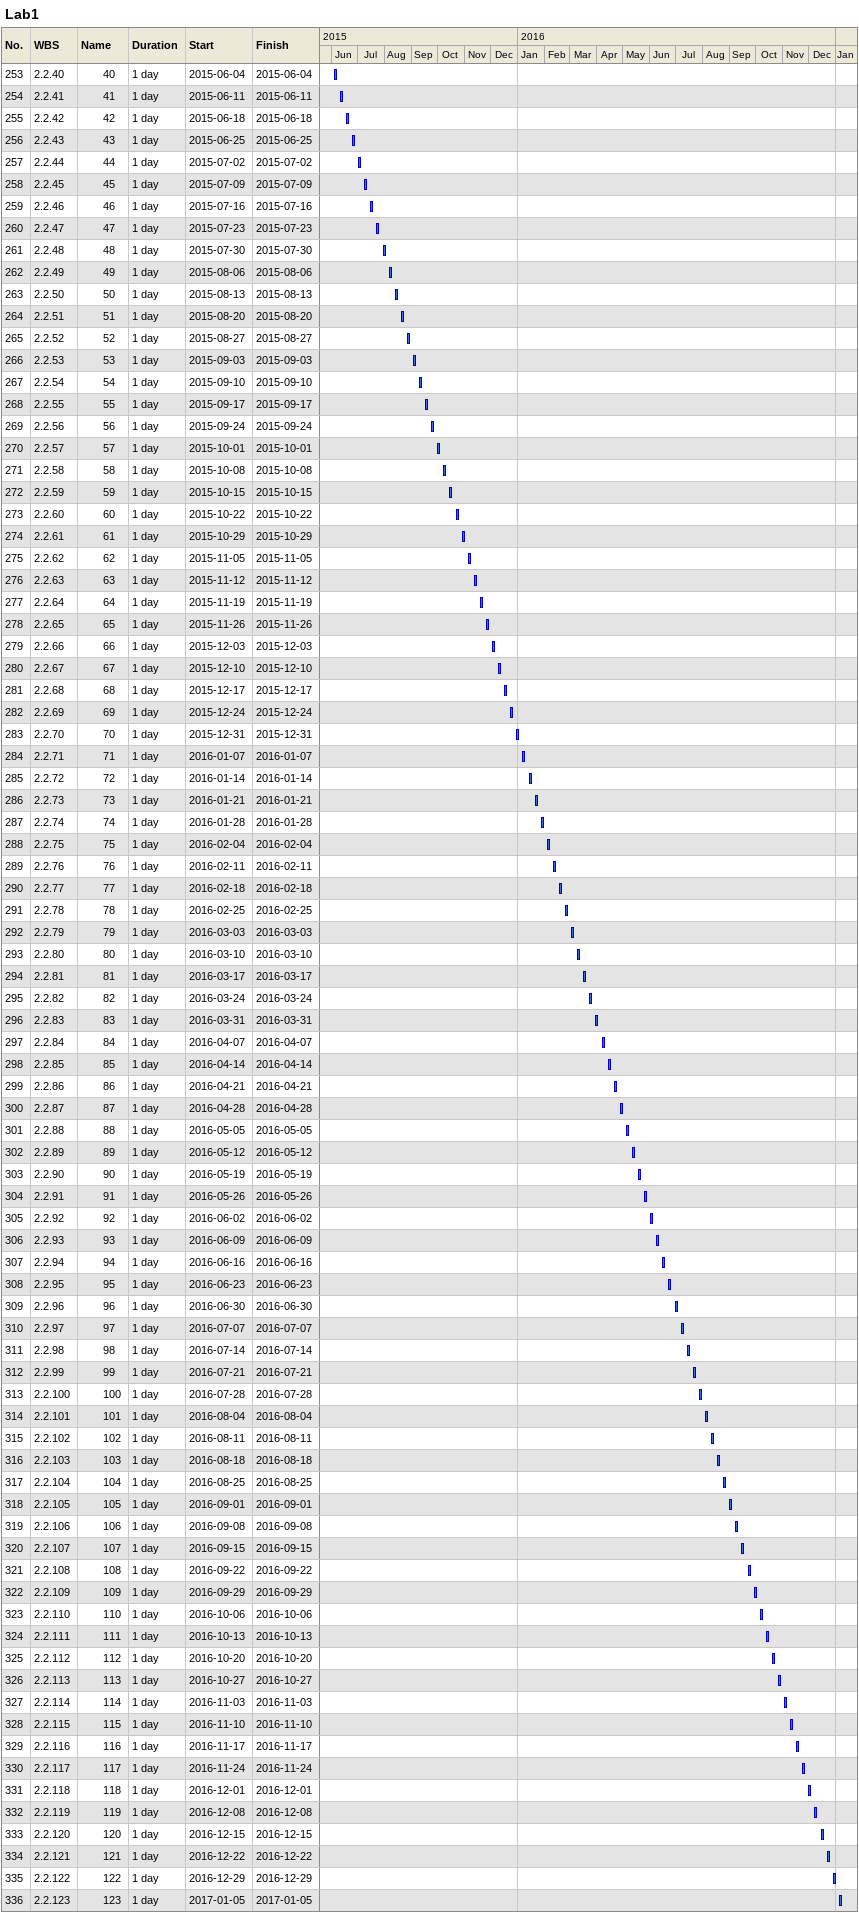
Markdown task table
Lab1

| ID | WBS | Task | Duration | Start | Finish |
|---|---|---|---|---|---|
| 253 | 2.2.40 | 40 | 1d | 2015-06-04 | 2015-06-04 |
| 254 | 2.2.41 | 41 | 1d | 2015-06-11 | 2015-06-11 |
| 255 | 2.2.42 | 42 | 1d | 2015-06-18 | 2015-06-18 |
| 256 | 2.2.43 | 43 | 1d | 2015-06-25 | 2015-06-25 |
| 257 | 2.2.44 | 44 | 1d | 2015-07-02 | 2015-07-02 |
| 258 | 2.2.45 | 45 | 1d | 2015-07-09 | 2015-07-09 |
| 259 | 2.2.46 | 46 | 1d | 2015-07-16 | 2015-07-16 |
| 260 | 2.2.47 | 47 | 1d | 2015-07-23 | 2015-07-23 |
| 261 | 2.2.48 | 48 | 1d | 2015-07-30 | 2015-07-30 |
| 262 | 2.2.49 | 49 | 1d | 2015-08-06 | 2015-08-06 |
| 263 | 2.2.50 | 50 | 1d | 2015-08-13 | 2015-08-13 |
| 264 | 2.2.51 | 51 | 1d | 2015-08-20 | 2015-08-20 |
| 265 | 2.2.52 | 52 | 1d | 2015-08-27 | 2015-08-27 |
| 266 | 2.2.53 | 53 | 1d | 2015-09-03 | 2015-09-03 |
| 267 | 2.2.54 | 54 | 1d | 2015-09-10 | 2015-09-10 |
| 268 | 2.2.55 | 55 | 1d | 2015-09-17 | 2015-09-17 |
| 269 | 2.2.56 | 56 | 1d | 2015-09-24 | 2015-09-24 |
| 270 | 2.2.57 | 57 | 1d | 2015-10-01 | 2015-10-01 |
| 271 | 2.2.58 | 58 | 1d | 2015-10-08 | 2015-10-08 |
| 272 | 2.2.59 | 59 | 1d | 2015-10-15 | 2015-10-15 |
| 273 | 2.2.60 | 60 | 1d | 2015-10-22 | 2015-10-22 |
| 274 | 2.2.61 | 61 | 1d | 2015-10-29 | 2015-10-29 |
| 275 | 2.2.62 | 62 | 1d | 2015-11-05 | 2015-11-05 |
| 276 | 2.2.63 | 63 | 1d | 2015-11-12 | 2015-11-12 |
| 277 | 2.2.64 | 64 | 1d | 2015-11-19 | 2015-11-19 |
| 278 | 2.2.65 | 65 | 1d | 2015-11-26 | 2015-11-26 |
| 279 | 2.2.66 | 66 | 1d | 2015-12-03 | 2015-12-03 |
| 280 | 2.2.67 | 67 | 1d | 2015-12-10 | 2015-12-10 |
| 281 | 2.2.68 | 68 | 1d | 2015-12-17 | 2015-12-17 |
| 282 | 2.2.69 | 69 | 1d | 2015-12-24 | 2015-12-24 |
| 283 | 2.2.70 | 70 | 1d | 2015-12-31 | 2015-12-31 |
| 284 | 2.2.71 | 71 | 1d | 2016-01-07 | 2016-01-07 |
| 285 | 2.2.72 | 72 | 1d | 2016-01-14 | 2016-01-14 |
| 286 | 2.2.73 | 73 | 1d | 2016-01-21 | 2016-01-21 |
| 287 | 2.2.74 | 74 | 1d | 2016-01-28 | 2016-01-28 |
| 288 | 2.2.75 | 75 | 1d | 2016-02-04 | 2016-02-04 |
| 289 | 2.2.76 | 76 | 1d | 2016-02-11 | 2016-02-11 |
| 290 | 2.2.77 | 77 | 1d | 2016-02-18 | 2016-02-18 |
| 291 | 2.2.78 | 78 | 1d | 2016-02-25 | 2016-02-25 |
| 292 | 2.2.79 | 79 | 1d | 2016-03-03 | 2016-03-03 |
| 293 | 2.2.80 | 80 | 1d | 2016-03-10 | 2016-03-10 |
| 294 | 2.2.81 | 81 | 1d | 2016-03-17 | 2016-03-17 |
| 295 | 2.2.82 | 82 | 1d | 2016-03-24 | 2016-03-24 |
| 296 | 2.2.83 | 83 | 1d | 2016-03-31 | 2016-03-31 |
| 297 | 2.2.84 | 84 | 1d | 2016-04-07 | 2016-04-07 |
| 298 | 2.2.85 | 85 | 1d | 2016-04-14 | 2016-04-14 |
| 299 | 2.2.86 | 86 | 1d | 2016-04-21 | 2016-04-21 |
| 300 | 2.2.87 | 87 | 1d | 2016-04-28 | 2016-04-28 |
| 301 | 2.2.88 | 88 | 1d | 2016-05-05 | 2016-05-05 |
| 302 | 2.2.89 | 89 | 1d | 2016-05-12 | 2016-05-12 |
| 303 | 2.2.90 | 90 | 1d | 2016-05-19 | 2016-05-19 |
| 304 | 2.2.91 | 91 | 1d | 2016-05-26 | 2016-05-26 |
| 305 | 2.2.92 | 92 | 1d | 2016-06-02 | 2016-06-02 |
| 306 | 2.2.93 | 93 | 1d | 2016-06-09 | 2016-06-09 |
| 307 | 2.2.94 | 94 | 1d | 2016-06-16 | 2016-06-16 |
| 308 | 2.2.95 | 95 | 1d | 2016-06-23 | 2016-06-23 |
| 309 | 2.2.96 | 96 | 1d | 2016-06-30 | 2016-06-30 |
| 310 | 2.2.97 | 97 | 1d | 2016-07-07 | 2016-07-07 |
| 311 | 2.2.98 | 98 | 1d | 2016-07-14 | 2016-07-14 |
| 312 | 2.2.99 | 99 | 1d | 2016-07-21 | 2016-07-21 |
| 313 | 2.2.100 | 100 | 1d | 2016-07-28 | 2016-07-28 |
| 314 | 2.2.101 | 101 | 1d | 2016-08-04 | 2016-08-04 |
| 315 | 2.2.102 | 102 | 1d | 2016-08-11 | 2016-08-11 |
| 316 | 2.2.103 | 103 | 1d | 2016-08-18 | 2016-08-18 |
| 317 | 2.2.104 | 104 | 1d | 2016-08-25 | 2016-08-25 |
| 318 | 2.2.105 | 105 | 1d | 2016-09-01 | 2016-09-01 |
| 319 | 2.2.106 | 106 | 1d | 2016-09-08 | 2016-09-08 |
| 320 | 2.2.107 | 107 | 1d | 2016-09-15 | 2016-09-15 |
| 321 | 2.2.108 | 108 | 1d | 2016-09-22 | 2016-09-22 |
| 322 | 2.2.109 | 109 | 1d | 2016-09-29 | 2016-09-29 |
| 323 | 2.2.110 | 110 | 1d | 2016-10-06 | 2016-10-06 |
| 324 | 2.2.111 | 111 | 1d | 2016-10-13 | 2016-10-13 |
| 325 | 2.2.112 | 112 | 1d | 2016-10-20 | 2016-10-20 |
| 326 | 2.2.113 | 113 | 1d | 2016-10-27 | 2016-10-27 |
| 327 | 2.2.114 | 114 | 1d | 2016-11-03 | 2016-11-03 |
| 328 | 2.2.115 | 115 | 1d | 2016-11-10 | 2016-11-10 |
| 329 | 2.2.116 | 116 | 1d | 2016-11-17 | 2016-11-17 |
| 330 | 2.2.117 | 117 | 1d | 2016-11-24 | 2016-11-24 |
| 331 | 2.2.118 | 118 | 1d | 2016-12-01 | 2016-12-01 |
| 332 | 2.2.119 | 119 | 1d | 2016-12-08 | 2016-12-08 |
| 333 | 2.2.120 | 120 | 1d | 2016-12-15 | 2016-12-15 |
| 334 | 2.2.121 | 121 | 1d | 2016-12-22 | 2016-12-22 |
| 335 | 2.2.122 | 122 | 1d | 2016-12-29 | 2016-12-29 |
| 336 | 2.2.123 | 123 | 1d | 2017-01-05 | 2017-01-05 |
